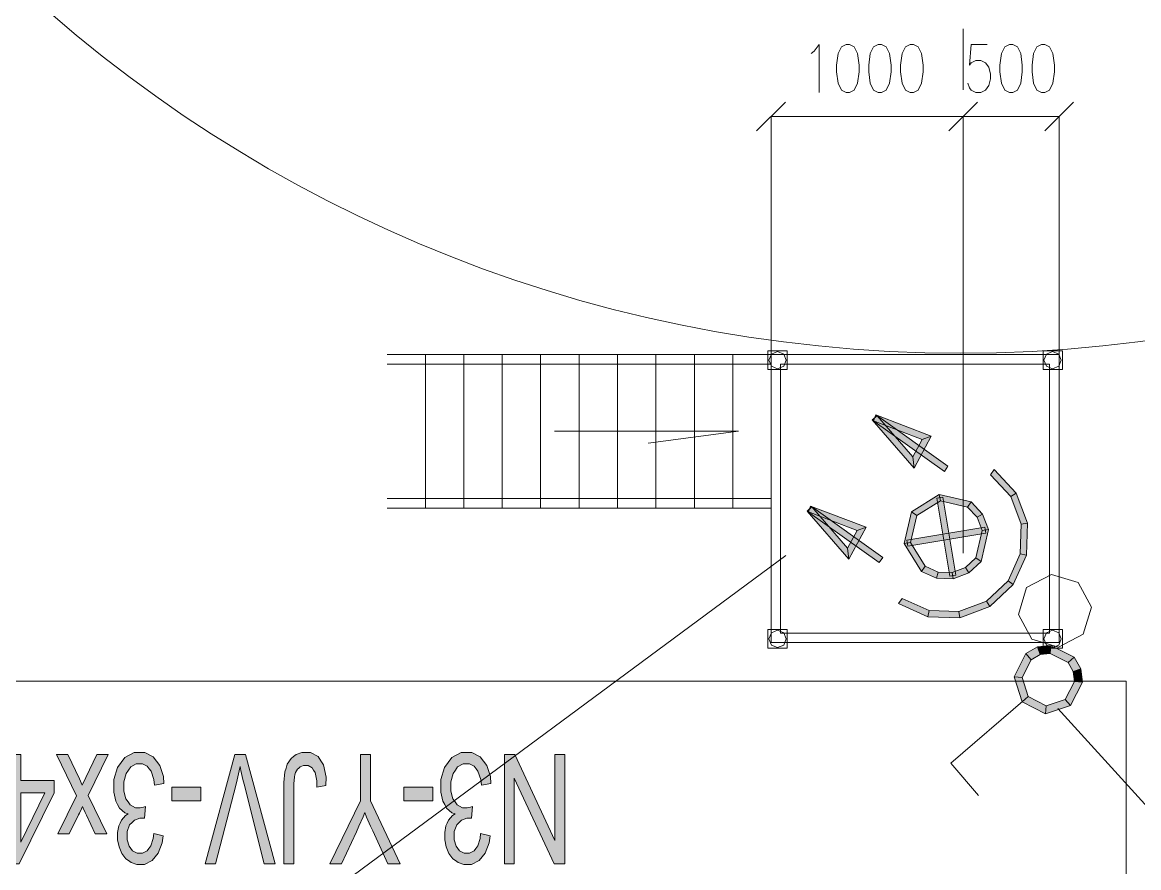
# Model space of a CAD drawing. Header units: millimetres. Extents: x 805 to 6044844, y 120 to 7887884.
# Drawn here: x 5979754 to 5985564, y 7832207 to 7836605 of the extents above; entities that cross this region are included whole.
import ezdxf

# ---------------------------------------------------------------- set-up
doc = ezdxf.new("R2010")
doc.units = ezdxf.units.MM

msp = doc.modelspace()

# ---------------------------------------------------------------- hatches: boundary and pattern name
h = msp.add_hatch(color=0)
h.dxf.hatch_style = 2
h.paths.add_polyline_path([(5984395.1, 7834286.2), (5984388.6, 7834343.6), (5984202.4, 7834557.8), (5984177.2, 7834536.3)])
h = msp.add_hatch(color=0)
h.dxf.hatch_style = 2
h.paths.add_polyline_path([(5984552.8, 7834268.5), (5984571.6, 7834295.3), (5984199.2, 7834560.5), (5984180.4, 7834533.6)])
h = msp.add_hatch(color=0)
h.dxf.hatch_style = 2
h.paths.add_polyline_path([(5984195.4, 7834562.6), (5984184.1, 7834531.5), (5984438, 7834434.9), (5984484.7, 7834452.6)])
h = msp.add_hatch(color=0)
h.dxf.hatch_style = 2
h.paths.add_polyline_path([(5984484.7, 7834452.6), (5984438, 7834434.9), (5984388.6, 7834343.6), (5984395.1, 7834286.2)])
h = msp.add_hatch(color=0)
h.dxf.hatch_style = 2
h.paths.add_polyline_path([(5984812.1, 7834277.6), (5984926.4, 7834155.8), (5984898.5, 7834138.6), (5984792.7, 7834250.8)])
h = msp.add_hatch(color=0)
h.dxf.hatch_style = 2
h.paths.add_polyline_path([(5984382.2, 7834058.7), (5984526.5, 7834148.8), (5984531.9, 7834116.1), (5984409, 7834039.3)])
h = msp.add_hatch(color=0)
h.dxf.hatch_style = 2
h.paths.add_polyline_path([(5984580.7, 7833723.8), (5984612.9, 7833729.1), (5984545.3, 7834134.9), (5984513.1, 7834129.5)])
h = msp.add_hatch(color=0)
h.dxf.hatch_style = 2
h.paths.add_polyline_path([(5984526.5, 7834148.8), (5984692.4, 7834110.2), (5984673.1, 7834083.3), (5984531.9, 7834116.1)])
h = msp.add_hatch(color=0)
h.dxf.hatch_style = 2
h.paths.add_polyline_path([(5984926.4, 7834155.8), (5984985.4, 7833999.6), (5984952.7, 7833994.3), (5984898.5, 7834138.6)])
h = msp.add_hatch(color=0)
h.dxf.hatch_style = 2
h.paths.add_polyline_path([(5984055.9, 7833811.8), (5984049.4, 7833869.7), (5983863.2, 7834083.9), (5983838.5, 7834061.9)])
h = msp.add_hatch(color=0)
h.dxf.hatch_style = 2
h.paths.add_polyline_path([(5984213.7, 7833794.6), (5984233, 7833821.4), (5983860.5, 7834086.6), (5983841.2, 7834059.7)])
h = msp.add_hatch(color=0)
h.dxf.hatch_style = 2
h.paths.add_polyline_path([(5983856.8, 7834088.2), (5983845, 7834057.6), (5984098.8, 7833961), (5984146, 7833978.7)])
h = msp.add_hatch(color=0)
h.dxf.hatch_style = 2
h.paths.add_polyline_path([(5984692.4, 7834110.2), (5984751.4, 7834046.9), (5984723.5, 7834029.7), (5984673.1, 7834083.3)])
h = msp.add_hatch(color=0)
h.dxf.hatch_style = 2
h.paths.add_polyline_path([(5984344.1, 7833892.8), (5984382.2, 7834058.7), (5984409, 7834039.3), (5984376.3, 7833898.2)])
h = msp.add_hatch(color=0)
h.dxf.hatch_style = 2
h.paths.add_polyline_path([(5984751.4, 7834046.9), (5984782, 7833965.8), (5984749.8, 7833960.4), (5984723.5, 7834029.7)])
h = msp.add_hatch(color=0)
h.dxf.hatch_style = 2
h.paths.add_polyline_path([(5984146, 7833978.7), (5984098.8, 7833961), (5984049.4, 7833869.7), (5984055.9, 7833811.8)])
h = msp.add_hatch(color=0)
h.dxf.hatch_style = 2
h.paths.add_polyline_path([(5984768.6, 7833947), (5984763.2, 7833979.2), (5984357.5, 7833911.6), (5984362.9, 7833879.4)])
h = msp.add_hatch(color=0)
h.dxf.hatch_style = 2
h.paths.add_polyline_path([(5984782, 7833965.8), (5984743.9, 7833800), (5984717.1, 7833819.3), (5984749.8, 7833960.4)])
h = msp.add_hatch(color=0)
h.dxf.hatch_style = 2
h.paths.add_polyline_path([(5984985.4, 7833999.6), (5984980, 7833832.7), (5984947.8, 7833840.2), (5984952.7, 7833994.3)])
h = msp.add_hatch(color=0)
h.dxf.hatch_style = 2
h.paths.add_polyline_path([(5984433.7, 7833748.5), (5984344.1, 7833892.8), (5984376.3, 7833898.2), (5984453, 7833775.3)])
h = msp.add_hatch(color=0)
h.dxf.hatch_style = 2
h.paths.add_polyline_path([(5984980, 7833832.7), (5984911.3, 7833680.3), (5984884.5, 7833699.6), (5984947.8, 7833840.2)])
h = msp.add_hatch(color=0)
h.dxf.hatch_style = 2
h.paths.add_polyline_path([(5984512.6, 7833713), (5984433.7, 7833748.5), (5984453, 7833775.3), (5984520.1, 7833745.2)])
h = msp.add_hatch(color=0)
h.dxf.hatch_style = 2
h.paths.add_polyline_path([(5984743.9, 7833800), (5984680.6, 7833740.9), (5984663.4, 7833768.9), (5984717.1, 7833819.3)])
h = msp.add_hatch(color=0)
h.dxf.hatch_style = 2
h.paths.add_polyline_path([(5984599.5, 7833710.4), (5984512.6, 7833713), (5984520.1, 7833745.2), (5984594.2, 7833742.6)])
h = msp.add_hatch(color=0)
h.dxf.hatch_style = 2
h.paths.add_polyline_path([(5984680.6, 7833740.9), (5984599.5, 7833710.4), (5984594.2, 7833742.6), (5984663.4, 7833768.9)])
h = msp.add_hatch(color=0)
h.dxf.hatch_style = 2
h.paths.add_polyline_path([(5984911.3, 7833680.3), (5984789.5, 7833566), (5984771.8, 7833593.9), (5984884.5, 7833699.6)])
h = msp.add_hatch(color=0)
h.dxf.hatch_style = 2
h.paths.add_polyline_path([(5984466.4, 7833512.3), (5984314, 7833581), (5984333.3, 7833607.8), (5984473.9, 7833544.5)])
h = msp.add_hatch(color=0)
h.dxf.hatch_style = 2
h.paths.add_polyline_path([(5984633.3, 7833507), (5984466.4, 7833512.3), (5984473.9, 7833544.5), (5984628, 7833539.7)])
h = msp.add_hatch(color=0)
h.dxf.hatch_style = 2
h.paths.add_polyline_path([(5984789.5, 7833566), (5984633.3, 7833507), (5984628, 7833539.7), (5984771.8, 7833593.9)])
h = msp.add_hatch(color=0)
h.dxf.hatch_style = 2
h.paths.add_polyline_path([(5984977.4, 7833321.3), (5984915.6, 7833199.4), (5984957.5, 7833196.2), (5985004.7, 7833289.1)])
h = msp.add_hatch(color=0)
h.dxf.hatch_style = 2
h.paths.add_polyline_path([(5985038, 7833355.1), (5984977.4, 7833321.3), (5985004.7, 7833289.1), (5985050.9, 7833315.4)])
h = msp.add_hatch(color=0)
h.dxf.hatch_style = 2
h.paths.add_polyline_path([(5985107.2, 7833363.7), (5985038, 7833355.1), (5985050.9, 7833315.4), (5985104, 7833321.8)])
h = msp.add_hatch(color=0)
h.dxf.hatch_style = 2
h.paths.add_polyline_path([(5985229.1, 7833301.9), (5985107.2, 7833363.7), (5985104, 7833321.8), (5985197.4, 7833274.6)])
h = msp.add_hatch(color=0)
h.dxf.hatch_style = 2
h.paths.add_polyline_path([(5985263.4, 7833240.8), (5985229.1, 7833301.9), (5985197.4, 7833274.6), (5985223.2, 7833227.9)])
h = msp.add_hatch(color=0)
h.dxf.hatch_style = 2
h.paths.add_polyline_path([(5984915.6, 7833199.4), (5984958, 7833069.6), (5984989.7, 7833096.9), (5984957.5, 7833196.2)])
h = msp.add_hatch(color=0)
h.dxf.hatch_style = 2
h.paths.add_polyline_path([(5985271.5, 7833172.1), (5985263.4, 7833240.8), (5985223.2, 7833227.9), (5985229.6, 7833175.3)])
h = msp.add_hatch(color=0)
h.dxf.hatch_style = 2
h.paths.add_polyline_path([(5985209.7, 7833050.2), (5985271.5, 7833172.1), (5985229.6, 7833175.3), (5985182.4, 7833081.9)])
h = msp.add_hatch(color=0)
h.dxf.hatch_style = 2
h.paths.add_polyline_path([(5984958, 7833069.6), (5985079.9, 7833007.8), (5985083.1, 7833049.7), (5984989.7, 7833096.9)])
h = msp.add_hatch(color=0)
h.dxf.hatch_style = 2
h.paths.add_polyline_path([(5985079.9, 7833007.8), (5985209.7, 7833050.2), (5985182.4, 7833081.9), (5985083.1, 7833049.7)])
h = msp.add_hatch(color=0)
h.paths.add_polyline_path([(5979746.9, 7832796.4), (5979746.9, 7832660.1), (5979919.7, 7832660.1), (5979919.7, 7832596.2), (5979737.7, 7832227), (5979697.5, 7832227), (5979697.5, 7832596.2), (5979643.8, 7832596.2), (5979643.8, 7832660.1), (5979697.5, 7832660.1), (5979697.5, 7832796.4)])
h.paths.add_polyline_path([(5979746.9, 7832596.2), (5979746.9, 7832339.1), (5979871.4, 7832596.2)])
h = msp.add_hatch(color=0)
h.dxf.hatch_style = 2
h.paths.add_polyline_path([(5980201.4, 7832796.4), (5980095.7, 7832582.3), (5980193.4, 7832383.1), (5980132.7, 7832383.1), (5980087.1, 7832479.7), (5980081.2, 7832493.7), (5980071, 7832516.8), (5980067.8, 7832525.4), (5980061.4, 7832513), (5980050.6, 7832491), (5980045.8, 7832481.4), (5979997.5, 7832383.1), (5979938.5, 7832383.1), (5980036.1, 7832581.2), (5979930.9, 7832796.4), (5979990.5, 7832796.4), (5980050.6, 7832668.7), (5980064.6, 7832637), (5980141.9, 7832796.4)])
h = msp.add_hatch(color=0)
h.dxf.hatch_style = 2
h.paths.add_polyline_path([(5980491.2, 7832645), (5980442.4, 7832635.9), (5980438.1, 7832666), (5980423.6, 7832708.4), (5980413.4, 7832721.8), (5980403.8, 7832734.7), (5980379.1, 7832748.1), (5980364, 7832748.1), (5980346.9, 7832748.1), (5980317.9, 7832730.9), (5980306.1, 7832713.7), (5980294.3, 7832696.6), (5980281.9, 7832654.2), (5980281.9, 7832628.9), (5980281.9, 7832604.8), (5980293.2, 7832565.1), (5980303.9, 7832549.5), (5980315.2, 7832533.9), (5980343.1, 7832518.4), (5980360.3, 7832518.4), (5980367.3, 7832518.4), (5980384.4, 7832522.1), (5980394.6, 7832525.9), (5980389.3, 7832464.7), (5980386.6, 7832464.7), (5980382.8, 7832465.3), (5980381.2, 7832465.3), (5980365.7, 7832465.3), (5980337.8, 7832454), (5980324.9, 7832442.2), (5980312.5, 7832430.4), (5980300.2, 7832394.4), (5980300.2, 7832370.3), (5980300.2, 7832351.5), (5980309.3, 7832319.3), (5980318.4, 7832306.9), (5980327.6, 7832294.1), (5980351.2, 7832281.7), (5980365.1, 7832281.7), (5980379.6, 7832281.7), (5980403.2, 7832294.6), (5980412.9, 7832307.5), (5980422.5, 7832320.4), (5980434.9, 7832358.5), (5980437.6, 7832384.2), (5980486.4, 7832371.9), (5980482.1, 7832336.5), (5980461.7, 7832282.2), (5980445.6, 7832262.9), (5980429.5, 7832243.6), (5980390.3, 7832224.3), (5980366.7, 7832224.3), (5980350.1, 7832224.3), (5980320, 7832233.9), (5980306.6, 7832244.1), (5980292.7, 7832253.8), (5980271.7, 7832281.2), (5980264.2, 7832298.3), (5980257.2, 7832316.1), (5980249.7, 7832352.6), (5980249.7, 7832371.9), (5980249.7, 7832390.1), (5980256.7, 7832423.9), (5980263.7, 7832439), (5980270.7, 7832454), (5980291.1, 7832478.1), (5980305, 7832487.3), (5980287.3, 7832493.2), (5980259.9, 7832517.3), (5980249.7, 7832535.6), (5980240.1, 7832553.8), (5980230.4, 7832600), (5980230.4, 7832627.3), (5980230.4, 7832664.9), (5980249.2, 7832728.2), (5980268.5, 7832754), (5980287.3, 7832780.3), (5980335.6, 7832806), (5980364.6, 7832806), (5980390.9, 7832806), (5980434.4, 7832783.5), (5980451.5, 7832761.5), (5980469.2, 7832739), (5980488.6, 7832681)])
h = msp.add_hatch(color=0)
h.dxf.hatch_style = 2
h.paths.add_polyline_path([(5980915.2, 7832796.4), (5981069.2, 7832226.4), (5981012.4, 7832226.4), (5980908.8, 7832640.7), (5980902.3, 7832665.4), (5980891.6, 7832712.1), (5980887.8, 7832734.1), (5980883, 7832710.5), (5980872.3, 7832663.8), (5980866.4, 7832640.7), (5980758.5, 7832226.4), (5980704.8, 7832226.4), (5980860.5, 7832796.4)])
h = msp.add_hatch(color=0)
h.dxf.hatch_style = 2
h.paths.add_polyline_path([(5981334.4, 7832635.4), (5981286.6, 7832625.7), (5981286.1, 7832658.5), (5981277.5, 7832703), (5981269.4, 7832714.8), (5981261.9, 7832726.6), (5981241, 7832739), (5981227, 7832739), (5981217.4, 7832739), (5981200.2, 7832732), (5981192.7, 7832725.5), (5981185.7, 7832719.1), (5981175.5, 7832701.4), (5981172.8, 7832690.1), (5981170.1, 7832679.4), (5981167.5, 7832643.4), (5981167.5, 7832618.7), (5981167.5, 7832226.4), (5981114.9, 7832226.4), (5981114.9, 7832615), (5981114.9, 7832650.4), (5981120.8, 7832705.7), (5981127.2, 7832725.5), (5981133.1, 7832745.4), (5981152.4, 7832774.9), (5981165.3, 7832785.7), (5981178.7, 7832795.8), (5981209.3, 7832806), (5981227, 7832806), (5981253.3, 7832806), (5981293.6, 7832784.6), (5981307.5, 7832763.1), (5981321.5, 7832741.6), (5981334.9, 7832677.8)])
h = msp.add_hatch(color=0)
h.dxf.hatch_style = 2
h.paths.add_polyline_path([(5981566.2, 7832796.4), (5981566.2, 7832554.9), (5981719.7, 7832226.4), (5981655.8, 7832226.4), (5981577.5, 7832398.7), (5981566.2, 7832422.3), (5981545.8, 7832470.6), (5981536.7, 7832494.2), (5981527.6, 7832472.2), (5981506.1, 7832422.3), (5981493.2, 7832393.9), (5981415.9, 7832226.4), (5981354.8, 7832226.4), (5981513.6, 7832554.9), (5981513.6, 7832796.4)])
h = msp.add_hatch(color=0)
h.dxf.hatch_style = 2
h.paths.add_polyline_path([(5982193.1, 7832645), (5982144.2, 7832635.9), (5982139.9, 7832666), (5982125.4, 7832708.4), (5982115.8, 7832721.8), (5982105.6, 7832734.7), (5982080.9, 7832748.1), (5982066.4, 7832748.1), (5982048.7, 7832748.1), (5982019.7, 7832730.9), (5982007.9, 7832713.7), (5981996.1, 7832696.6), (5981984.3, 7832654.2), (5981984.3, 7832628.9), (5981984.3, 7832604.8), (5981995, 7832565.1), (5982006.3, 7832549.5), (5982017, 7832533.9), (5982044.9, 7832518.4), (5982062.1, 7832518.4), (5982069.1, 7832518.4), (5982086.3, 7832522.1), (5982096.5, 7832525.9), (5982091.1, 7832464.7), (5982088.9, 7832464.7), (5982084.6, 7832465.3), (5982067.5, 7832465.3), (5982039.6, 7832454), (5982027.2, 7832442.2), (5982014.9, 7832430.4), (5982002, 7832394.4), (5982002, 7832370.3), (5982002, 7832351.5), (5982011.1, 7832319.3), (5982020.2, 7832306.9), (5982029.4, 7832294.1), (5982053, 7832281.7), (5982067.5, 7832281.7), (5982081.4, 7832281.7), (5982105.6, 7832294.6), (5982114.7, 7832307.5), (5982124.4, 7832320.4), (5982136.7, 7832358.5), (5982139.4, 7832384.2), (5982188.2, 7832371.9), (5982183.9, 7832336.5), (5982163.5, 7832282.2), (5982147.4, 7832262.9), (5982131.9, 7832243.6), (5982092.2, 7832224.3), (5982068.5, 7832224.3), (5982052.4, 7832224.3), (5982022.4, 7832233.9), (5982008.4, 7832244.1), (5981994.5, 7832253.8), (5981973.6, 7832281.2), (5981966.6, 7832298.3), (5981959.1, 7832316.1), (5981952.1, 7832352.6), (5981952.1, 7832371.9), (5981952.1, 7832390.1), (5981958.5, 7832423.9), (5981965.5, 7832439), (5981972.5, 7832454), (5981993.4, 7832478.1), (5982006.8, 7832487.3), (5981989.1, 7832493.2), (5981961.7, 7832517.3), (5981952.1, 7832535.6), (5981941.9, 7832553.8), (5981932.2, 7832600), (5981932.2, 7832627.3), (5981932.2, 7832664.9), (5981951.5, 7832728.2), (5981970.3, 7832754), (5981989.1, 7832780.3), (5982037.4, 7832806), (5982066.4, 7832806), (5982092.7, 7832806), (5982136.2, 7832783.5), (5982153.9, 7832761.5), (5982171.1, 7832739), (5982190.9, 7832681)])
h = msp.add_hatch(color=0)
h.dxf.hatch_style = 2
h.paths.add_polyline_path([(5982576.8, 7832796.4), (5982576.8, 7832226.4), (5982522.6, 7832226.4), (5982313.3, 7832673.5), (5982313.3, 7832226.4), (5982262.8, 7832226.4), (5982262.8, 7832796.4), (5982317, 7832796.4), (5982525.8, 7832348.8), (5982525.8, 7832796.4)])
h = msp.add_hatch(color=0)
h.dxf.hatch_style = 2
h.paths.add_polyline_path([(5980682.8, 7832625.2), (5980682.8, 7832555.4), (5980532.6, 7832555.4), (5980532.6, 7832625.2)])
h = msp.add_hatch(color=0)
h.dxf.hatch_style = 2
h.paths.add_polyline_path([(5981889.8, 7832625.2), (5981889.8, 7832555.4), (5981739, 7832555.4), (5981739, 7832625.2)])

# ---------------------------------------------------------------- linework, layer by layer
at = {"color": 0, "lineweight": 0}
for points in [[(5984650.5, 7836253.1), (5984650.5, 7836570.9)], [(5983858.9, 7836442.1), (5983875.5, 7836453.9), (5983900.8, 7836489.8), (5983900.8, 7836239.7)], [(5984775.6, 7836489.8), (5984692.4, 7836489.8), (5984683.8, 7836382.5), (5984692.4, 7836394.3), (5984717.1, 7836406.6), (5984742.3, 7836406.6), (5984767, 7836394.3), (5984783.6, 7836370.7), (5984792.2, 7836335.3), (5984792.2, 7836311.1), (5984783.6, 7836275.7), (5984767, 7836251.5), (5984742.3, 7836239.7), (5984717.1, 7836239.7), (5984692.4, 7836251.5), (5984683.8, 7836263.9), (5984675.2, 7836287.5)], [(5983725.8, 7836189.8), (5983575.5, 7836040.1)], [(5984725.6, 7836189.8), (5984575.4, 7836040.1)], [(5984575.4, 7836040.1), (5984725.6, 7836189.8)], [(5985075.6, 7836040.1), (5985225.3, 7836189.8)], [(5983650.7, 7834685), (5983650.7, 7836116.8)], [(5984650.5, 7836114.7), (5983650.7, 7836114.7)], [(5984650.5, 7835611.8), (5984650.5, 7836116.8)], [(5984650.5, 7835611.8), (5984650.5, 7836116.8)], [(5985150.2, 7836114.7), (5984650.5, 7836114.7)], [(5985150.2, 7834697.8), (5985150.2, 7836116.8)], [(5984650.5, 7833842.9), (5984650.5, 7835936)], [(5983651.8, 7834877.1), (5981652.1, 7834877.1)], [(5981851.7, 7834077.4), (5981851.7, 7834877.1)], [(5982051.9, 7834077.4), (5982051.9, 7834877.1)], [(5982252.1, 7834077.4), (5982252.1, 7834877.1)], [(5982451.7, 7834077.4), (5982451.7, 7834877.1)], [(5982651.9, 7834077.4), (5982651.9, 7834877.1)], [(5982852.1, 7834077.4), (5982852.1, 7834877.1)], [(5983051.7, 7834077.4), (5983051.7, 7834877.1)], [(5983251.9, 7834077.4), (5983251.9, 7834877.1)], [(5983451.6, 7834077.4), (5983451.6, 7834877.1)], [(5985150.2, 7834877.1), (5983650.7, 7834877.1)], [(5983650.7, 7833377.6), (5983650.7, 7834877.1)], [(5985150.2, 7833377.6), (5985150.2, 7834877.1)], [(5983651.8, 7834827.2), (5981652.1, 7834827.2)], [(5985100.3, 7834827.2), (5983700.6, 7834827.2)], [(5983700.6, 7833427.5), (5983700.6, 7834827.2)], [(5985100.3, 7833427.5), (5985100.3, 7834827.2)], [(5982523.1, 7834478.3), (5983481.1, 7834478.3)], [(5983481.1, 7834478.3), (5983011, 7834415)], [(5983651.8, 7834127.4), (5981652.1, 7834127.4)], [(5983651.8, 7834077.4), (5981652.1, 7834077.4)], [(5981268.9, 7832013.4), (5983728.5, 7833831.1)], [(5985100.3, 7833427.5), (5983700.6, 7833427.5)], [(5985150.2, 7833377.6), (5983650.7, 7833377.6)], [(5985499.5, 7833178), (5975306.4, 7833178)], [(5985499.5, 7825868.9), (5985499.5, 7833178)], [(5984974.1, 7833083), (5984586.1, 7832750.8)], [(5988436.3, 7829416.4), (5985142.6, 7833035.7)], [(5984586.1, 7832750.8), (5984731, 7832581.7)]]:
    msp.add_lwpolyline(points, dxfattribs=at)
for points in [[(5984042.5, 7836489.8), (5984017.2, 7836478), (5984000.6, 7836442.1), (5983992, 7836382.5), (5983992, 7836347.1), (5984000.6, 7836287.5), (5984017.2, 7836251.5), (5984042.5, 7836239.7), (5984059.1, 7836239.7), (5984083.8, 7836251.5), (5984100.4, 7836287.5), (5984109, 7836347.1), (5984109, 7836382.5), (5984100.4, 7836442.1), (5984083.8, 7836478), (5984059.1, 7836489.8)], [(5984208.8, 7836489.8), (5984183.6, 7836478), (5984167, 7836442.1), (5984158.9, 7836382.5), (5984158.9, 7836347.1), (5984167, 7836287.5), (5984183.6, 7836251.5), (5984208.8, 7836239.7), (5984225.5, 7836239.7), (5984250.7, 7836251.5), (5984267.3, 7836287.5), (5984275.4, 7836347.1), (5984275.4, 7836382.5), (5984267.3, 7836442.1), (5984250.7, 7836478), (5984225.5, 7836489.8)], [(5984375.7, 7836489.8), (5984350.5, 7836478), (5984333.9, 7836442.1), (5984325.3, 7836382.5), (5984325.3, 7836347.1), (5984333.9, 7836287.5), (5984350.5, 7836251.5), (5984375.7, 7836239.7), (5984392.4, 7836239.7), (5984417.1, 7836251.5), (5984433.7, 7836287.5), (5984442.3, 7836347.1), (5984442.3, 7836382.5), (5984433.7, 7836442.1), (5984417.1, 7836478), (5984392.4, 7836489.8)], [(5984892, 7836489.8), (5984867.3, 7836478), (5984850.7, 7836442.1), (5984842.1, 7836382.5), (5984842.1, 7836347.1), (5984850.7, 7836287.5), (5984867.3, 7836251.5), (5984892, 7836239.7), (5984908.7, 7836239.7), (5984933.9, 7836251.5), (5984950.5, 7836287.5), (5984958.6, 7836347.1), (5984958.6, 7836382.5), (5984950.5, 7836442.1), (5984933.9, 7836478), (5984908.7, 7836489.8)], [(5985058.9, 7836489.8), (5985033.7, 7836478), (5985017.1, 7836442.1), (5985009, 7836382.5), (5985009, 7836347.1), (5985017.1, 7836287.5), (5985033.7, 7836251.5), (5985058.9, 7836239.7), (5985075.6, 7836239.7), (5985100.3, 7836251.5), (5985116.9, 7836287.5), (5985125.5, 7836347.1), (5985125.5, 7836382.5), (5985116.9, 7836442.1), (5985100.3, 7836478), (5985075.6, 7836489.8)], [(5983733.9, 7834799.3), (5983633.5, 7834799.3), (5983633.5, 7834895.9), (5983733.9, 7834895.9)], [(5983639.9, 7834847), (5983653.4, 7834878.7), (5983685, 7834891.6), (5983716.7, 7834878.7), (5983729.6, 7834847), (5983716.7, 7834815.4), (5983685, 7834802), (5983653.4, 7834815.4)], [(5985067.5, 7834799.3), (5985167.9, 7834799.3), (5985167.9, 7834895.9), (5985067.5, 7834895.9)], [(5985067.5, 7834799.3), (5985167.9, 7834799.3), (5985167.9, 7834895.9), (5985067.5, 7834895.9)], [(5985071.3, 7834847), (5985084.7, 7834878.7), (5985116.4, 7834891.6), (5985148, 7834878.7), (5985160.9, 7834847), (5985148, 7834815.4), (5985116.4, 7834802), (5985084.7, 7834815.4)], [(5985071.3, 7834847), (5985084.7, 7834878.7), (5985116.4, 7834891.6), (5985148, 7834878.7), (5985160.9, 7834847), (5985148, 7834815.4), (5985116.4, 7834802), (5985084.7, 7834815.4)], [(5984395.1, 7834286.2), (5984388.6, 7834343.6), (5984202.4, 7834557.8), (5984177.2, 7834536.3)], [(5984552.8, 7834268.5), (5984571.6, 7834295.3), (5984199.2, 7834560.5), (5984180.4, 7834533.6)], [(5984195.4, 7834562.6), (5984184.1, 7834531.5), (5984438, 7834434.9), (5984484.7, 7834452.6)], [(5984484.7, 7834452.6), (5984438, 7834434.9), (5984388.6, 7834343.6), (5984395.1, 7834286.2)], [(5984812.1, 7834277.6), (5984926.4, 7834155.8), (5984898.5, 7834138.6), (5984792.7, 7834250.8)], [(5984382.2, 7834058.7), (5984526.5, 7834148.8), (5984531.9, 7834116.1), (5984409, 7834039.3)], [(5984580.7, 7833723.8), (5984612.9, 7833729.1), (5984545.3, 7834134.9), (5984513.1, 7834129.5)], [(5984526.5, 7834148.8), (5984692.4, 7834110.2), (5984673.1, 7834083.3), (5984531.9, 7834116.1)], [(5984926.4, 7834155.8), (5984985.4, 7833999.6), (5984952.7, 7833994.3), (5984898.5, 7834138.6)], [(5984055.9, 7833811.8), (5984049.4, 7833869.7), (5983863.2, 7834083.9), (5983838.5, 7834061.9)], [(5984213.7, 7833794.6), (5984233, 7833821.4), (5983860.5, 7834086.6), (5983841.2, 7834059.7)], [(5983856.8, 7834088.2), (5983845, 7834057.6), (5984098.8, 7833961), (5984146, 7833978.7)], [(5984692.4, 7834110.2), (5984751.4, 7834046.9), (5984723.5, 7834029.7), (5984673.1, 7834083.3)], [(5984344.1, 7833892.8), (5984382.2, 7834058.7), (5984409, 7834039.3), (5984376.3, 7833898.2)], [(5984751.4, 7834046.9), (5984782, 7833965.8), (5984749.8, 7833960.4), (5984723.5, 7834029.7)], [(5984146, 7833978.7), (5984098.8, 7833961), (5984049.4, 7833869.7), (5984055.9, 7833811.8)], [(5984768.6, 7833947), (5984763.2, 7833979.2), (5984357.5, 7833911.6), (5984362.9, 7833879.4)], [(5984782, 7833965.8), (5984743.9, 7833800), (5984717.1, 7833819.3), (5984749.8, 7833960.4)], [(5984985.4, 7833999.6), (5984980, 7833832.7), (5984947.8, 7833840.2), (5984952.7, 7833994.3)], [(5984433.7, 7833748.5), (5984344.1, 7833892.8), (5984376.3, 7833898.2), (5984453, 7833775.3)], [(5984980, 7833832.7), (5984911.3, 7833680.3), (5984884.5, 7833699.6), (5984947.8, 7833840.2)], [(5984512.6, 7833713), (5984433.7, 7833748.5), (5984453, 7833775.3), (5984520.1, 7833745.2)], [(5984743.9, 7833800), (5984680.6, 7833740.9), (5984663.4, 7833768.9), (5984717.1, 7833819.3)], [(5984599.5, 7833710.4), (5984512.6, 7833713), (5984520.1, 7833745.2), (5984594.2, 7833742.6)], [(5984680.6, 7833740.9), (5984599.5, 7833710.4), (5984594.2, 7833742.6), (5984663.4, 7833768.9)], [(5985275.7, 7833422.2), (5985146.9, 7833353.5), (5985007.4, 7833395.9), (5984938.7, 7833524.7), (5984981.1, 7833664.2), (5985109.9, 7833732.9), (5985249.4, 7833690.5), (5985318.1, 7833561.7)], [(5984911.3, 7833680.3), (5984789.5, 7833566), (5984771.8, 7833593.9), (5984884.5, 7833699.6)], [(5984466.4, 7833512.3), (5984314, 7833581), (5984333.3, 7833607.8), (5984473.9, 7833544.5)], [(5984633.3, 7833507), (5984466.4, 7833512.3), (5984473.9, 7833544.5), (5984628, 7833539.7)], [(5984789.5, 7833566), (5984633.3, 7833507), (5984628, 7833539.7), (5984771.8, 7833593.9)], [(5983733.9, 7833349.7), (5983633.5, 7833349.7), (5983633.5, 7833445.8), (5983733.9, 7833445.8)], [(5983639.9, 7833396.9), (5983653.4, 7833428.6), (5983685, 7833442), (5983716.7, 7833428.6), (5983729.6, 7833396.9), (5983716.7, 7833365.3), (5983685, 7833352.4), (5983653.4, 7833365.3)], [(5985067.5, 7833349.7), (5985167.9, 7833349.7), (5985167.9, 7833445.8), (5985067.5, 7833445.8)], [(5985067.5, 7833349.7), (5985167.9, 7833349.7), (5985167.9, 7833445.8), (5985067.5, 7833445.8)], [(5985071.3, 7833396.9), (5985084.7, 7833428.6), (5985116.4, 7833442), (5985148, 7833428.6), (5985160.9, 7833396.9), (5985148, 7833365.3), (5985116.4, 7833352.4), (5985084.7, 7833365.3)], [(5985071.3, 7833396.9), (5985084.7, 7833428.6), (5985116.4, 7833442), (5985148, 7833428.6), (5985160.9, 7833396.9), (5985148, 7833365.3), (5985116.4, 7833352.4), (5985084.7, 7833365.3)], [(5984977.4, 7833321.3), (5984915.6, 7833199.4), (5984957.5, 7833196.2), (5985004.7, 7833289.1)], [(5985038, 7833355.1), (5984977.4, 7833321.3), (5985004.7, 7833289.1), (5985050.9, 7833315.4)], [(5985107.2, 7833363.7), (5985038, 7833355.1), (5985050.9, 7833315.4), (5985104, 7833321.8)], [(5985229.1, 7833301.9), (5985107.2, 7833363.7), (5985104, 7833321.8), (5985197.4, 7833274.6)], [(5985263.4, 7833240.8), (5985229.1, 7833301.9), (5985197.4, 7833274.6), (5985223.2, 7833227.9)], [(5984915.6, 7833199.4), (5984958, 7833069.6), (5984989.7, 7833096.9), (5984957.5, 7833196.2)], [(5985271.5, 7833172.1), (5985263.4, 7833240.8), (5985223.2, 7833227.9), (5985229.6, 7833175.3)], [(5985209.7, 7833050.2), (5985271.5, 7833172.1), (5985229.6, 7833175.3), (5985182.4, 7833081.9)], [(5984958, 7833069.6), (5985079.9, 7833007.8), (5985083.1, 7833049.7), (5984989.7, 7833096.9)], [(5985079.9, 7833007.8), (5985209.7, 7833050.2), (5985182.4, 7833081.9), (5985083.1, 7833049.7)], [(5979746.9, 7832796.4), (5979746.9, 7832660.1), (5979919.7, 7832660.1), (5979919.7, 7832596.2), (5979737.7, 7832227), (5979697.5, 7832227), (5979697.5, 7832596.2), (5979643.8, 7832596.2), (5979643.8, 7832660.1), (5979697.5, 7832660.1), (5979697.5, 7832796.4)], [(5980201.4, 7832796.4), (5980095.7, 7832582.3), (5980193.4, 7832383.1), (5980132.7, 7832383.1), (5980087.1, 7832479.7), (5980081.2, 7832493.7), (5980071, 7832516.8), (5980067.8, 7832525.4), (5980061.4, 7832513), (5980050.6, 7832491), (5980045.8, 7832481.4), (5979997.5, 7832383.1), (5979938.5, 7832383.1), (5980036.1, 7832581.2), (5979930.9, 7832796.4), (5979990.5, 7832796.4), (5980050.6, 7832668.7), (5980064.6, 7832637), (5980141.9, 7832796.4)], [(5980491.2, 7832645), (5980442.4, 7832635.9), (5980438.1, 7832666), (5980423.6, 7832708.4), (5980413.4, 7832721.8), (5980403.8, 7832734.7), (5980379.1, 7832748.1), (5980364, 7832748.1), (5980346.9, 7832748.1), (5980317.9, 7832730.9), (5980306.1, 7832713.7), (5980294.3, 7832696.6), (5980281.9, 7832654.2), (5980281.9, 7832628.9), (5980281.9, 7832604.8), (5980293.2, 7832565.1), (5980303.9, 7832549.5), (5980315.2, 7832533.9), (5980343.1, 7832518.4), (5980360.3, 7832518.4), (5980367.3, 7832518.4), (5980384.4, 7832522.1), (5980394.6, 7832525.9), (5980389.3, 7832464.7), (5980386.6, 7832464.7), (5980382.8, 7832465.3), (5980381.2, 7832465.3), (5980365.7, 7832465.3), (5980337.8, 7832454), (5980324.9, 7832442.2), (5980312.5, 7832430.4), (5980300.2, 7832394.4), (5980300.2, 7832370.3), (5980300.2, 7832351.5), (5980309.3, 7832319.3), (5980318.4, 7832306.9), (5980327.6, 7832294.1), (5980351.2, 7832281.7), (5980365.1, 7832281.7), (5980379.6, 7832281.7), (5980403.2, 7832294.6), (5980412.9, 7832307.5), (5980422.5, 7832320.4), (5980434.9, 7832358.5), (5980437.6, 7832384.2), (5980486.4, 7832371.9), (5980482.1, 7832336.5), (5980461.7, 7832282.2), (5980445.6, 7832262.9), (5980429.5, 7832243.6), (5980390.3, 7832224.3), (5980366.7, 7832224.3), (5980350.1, 7832224.3), (5980320, 7832233.9), (5980306.6, 7832244.1), (5980292.7, 7832253.8), (5980271.7, 7832281.2), (5980264.2, 7832298.3), (5980257.2, 7832316.1), (5980249.7, 7832352.6), (5980249.7, 7832371.9), (5980249.7, 7832390.1), (5980256.7, 7832423.9), (5980263.7, 7832439), (5980270.7, 7832454), (5980291.1, 7832478.1), (5980305, 7832487.3), (5980287.3, 7832493.2), (5980259.9, 7832517.3), (5980249.7, 7832535.6), (5980240.1, 7832553.8), (5980230.4, 7832600), (5980230.4, 7832627.3), (5980230.4, 7832664.9), (5980249.2, 7832728.2), (5980268.5, 7832754), (5980287.3, 7832780.3), (5980335.6, 7832806), (5980364.6, 7832806), (5980390.9, 7832806), (5980434.4, 7832783.5), (5980451.5, 7832761.5), (5980469.2, 7832739), (5980488.6, 7832681)], [(5980915.2, 7832796.4), (5981069.2, 7832226.4), (5981012.4, 7832226.4), (5980908.8, 7832640.7), (5980902.3, 7832665.4), (5980891.6, 7832712.1), (5980887.8, 7832734.1), (5980883, 7832710.5), (5980872.3, 7832663.8), (5980866.4, 7832640.7), (5980758.5, 7832226.4), (5980704.8, 7832226.4), (5980860.5, 7832796.4)], [(5981334.4, 7832635.4), (5981286.6, 7832625.7), (5981286.1, 7832658.5), (5981277.5, 7832703), (5981269.4, 7832714.8), (5981261.9, 7832726.6), (5981241, 7832739), (5981227, 7832739), (5981217.4, 7832739), (5981200.2, 7832732), (5981192.7, 7832725.5), (5981185.7, 7832719.1), (5981175.5, 7832701.4), (5981172.8, 7832690.1), (5981170.1, 7832679.4), (5981167.5, 7832643.4), (5981167.5, 7832618.7), (5981167.5, 7832226.4), (5981114.9, 7832226.4), (5981114.9, 7832615), (5981114.9, 7832650.4), (5981120.8, 7832705.7), (5981127.2, 7832725.5), (5981133.1, 7832745.4), (5981152.4, 7832774.9), (5981165.3, 7832785.7), (5981178.7, 7832795.8), (5981209.3, 7832806), (5981227, 7832806), (5981253.3, 7832806), (5981293.6, 7832784.6), (5981307.5, 7832763.1), (5981321.5, 7832741.6), (5981334.9, 7832677.8)], [(5981566.2, 7832796.4), (5981566.2, 7832554.9), (5981719.7, 7832226.4), (5981655.8, 7832226.4), (5981577.5, 7832398.7), (5981566.2, 7832422.3), (5981545.8, 7832470.6), (5981536.7, 7832494.2), (5981527.6, 7832472.2), (5981506.1, 7832422.3), (5981493.2, 7832393.9), (5981415.9, 7832226.4), (5981354.8, 7832226.4), (5981513.6, 7832554.9), (5981513.6, 7832796.4)], [(5982193.1, 7832645), (5982144.2, 7832635.9), (5982139.9, 7832666), (5982125.4, 7832708.4), (5982115.8, 7832721.8), (5982105.6, 7832734.7), (5982080.9, 7832748.1), (5982066.4, 7832748.1), (5982048.7, 7832748.1), (5982019.7, 7832730.9), (5982007.9, 7832713.7), (5981996.1, 7832696.6), (5981984.3, 7832654.2), (5981984.3, 7832628.9), (5981984.3, 7832604.8), (5981995, 7832565.1), (5982006.3, 7832549.5), (5982017, 7832533.9), (5982044.9, 7832518.4), (5982062.1, 7832518.4), (5982069.1, 7832518.4), (5982086.3, 7832522.1), (5982096.5, 7832525.9), (5982091.1, 7832464.7), (5982088.9, 7832464.7), (5982084.6, 7832465.3), (5982067.5, 7832465.3), (5982039.6, 7832454), (5982027.2, 7832442.2), (5982014.9, 7832430.4), (5982002, 7832394.4), (5982002, 7832370.3), (5982002, 7832351.5), (5982011.1, 7832319.3), (5982020.2, 7832306.9), (5982029.4, 7832294.1), (5982053, 7832281.7), (5982067.5, 7832281.7), (5982081.4, 7832281.7), (5982105.6, 7832294.6), (5982114.7, 7832307.5), (5982124.4, 7832320.4), (5982136.7, 7832358.5), (5982139.4, 7832384.2), (5982188.2, 7832371.9), (5982183.9, 7832336.5), (5982163.5, 7832282.2), (5982147.4, 7832262.9), (5982131.9, 7832243.6), (5982092.2, 7832224.3), (5982068.5, 7832224.3), (5982052.4, 7832224.3), (5982022.4, 7832233.9), (5982008.4, 7832244.1), (5981994.5, 7832253.8), (5981973.6, 7832281.2), (5981966.6, 7832298.3), (5981959.1, 7832316.1), (5981952.1, 7832352.6), (5981952.1, 7832371.9), (5981952.1, 7832390.1), (5981958.5, 7832423.9), (5981965.5, 7832439), (5981972.5, 7832454), (5981993.4, 7832478.1), (5982006.8, 7832487.3), (5981989.1, 7832493.2), (5981961.7, 7832517.3), (5981952.1, 7832535.6), (5981941.9, 7832553.8), (5981932.2, 7832600), (5981932.2, 7832627.3), (5981932.2, 7832664.9), (5981951.5, 7832728.2), (5981970.3, 7832754), (5981989.1, 7832780.3), (5982037.4, 7832806), (5982066.4, 7832806), (5982092.7, 7832806), (5982136.2, 7832783.5), (5982153.9, 7832761.5), (5982171.1, 7832739), (5982190.9, 7832681)], [(5982576.8, 7832796.4), (5982576.8, 7832226.4), (5982522.6, 7832226.4), (5982313.3, 7832673.5), (5982313.3, 7832226.4), (5982262.8, 7832226.4), (5982262.8, 7832796.4), (5982317, 7832796.4), (5982525.8, 7832348.8), (5982525.8, 7832796.4)], [(5980682.8, 7832625.2), (5980682.8, 7832555.4), (5980532.6, 7832555.4), (5980532.6, 7832625.2)], [(5981889.8, 7832625.2), (5981889.8, 7832555.4), (5981739, 7832555.4), (5981739, 7832625.2)], [(5979746.9, 7832596.2), (5979746.9, 7832339.1), (5979871.4, 7832596.2)]]:
    msp.add_lwpolyline(points, close=True, dxfattribs=at)
msp.add_ellipse((5984637.4, 7842126.6), major_axis=(0, 7243), ratio=0.999074, start_param=0, end_param=6.283185, dxfattribs=at)

doc.saveas('drawing.dxf')
